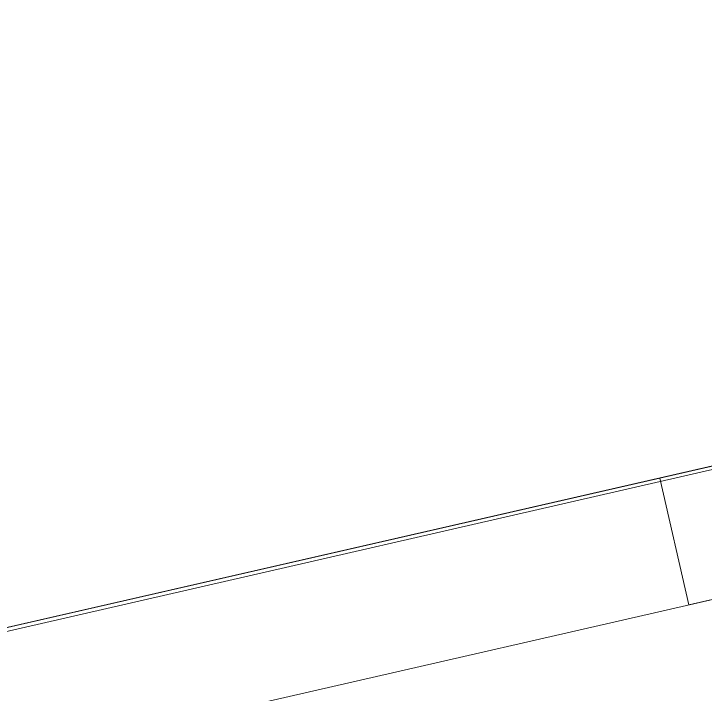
# Model space of a CAD drawing. Header units: millimetres. Extents: x 1667 to 847943, y 724 to 1832625.
# Drawn here: x 600235 to 601458, y 718638 to 719841 of the extents above; entities that cross this region are included whole.
import ezdxf

# ---------------------------------------------------------------- set-up
doc = ezdxf.new("R2010")
doc.units = ezdxf.units.MM
doc.linetypes.add('CENTER', pattern=[2, 1.25, -0.25, 0.25, -0.25])
for name, color, linetype, lineweight, true_color in [('2025_12_29_GF-SF BWP SET_MAIN BLOCK_SASANGIR RESORT$0$DECK_MOFA', 7, 'Continuous', 5, 0x5a5148), ('2026-02-28_GF-SF BWP SET_MAIN BLOCK_SASANGIR RESORT$0$2025_12_29_GF-SF BWP SET_MAIN BLOCK_SASANGIR RESORT$0$DECK_MOFA', 7, 'Continuous', 5, 0x5a5148), ('2026-02-28_GF-SF BWP SET_MAIN BLOCK_SASANGIR RESORT$0$DECK_MOFA', 7, 'Continuous', 5, 0x5a5148), ('DECK_MOFA', 7, 'Continuous', 5, 0x5a5148), ('HATCH_LIGHT_MOFA', 7, 'Continuous', 5, 0x5b5b5b)]:
    doc.layers.add(name, color=color, linetype=linetype, lineweight=lineweight, true_color=true_color)
for name, color, linetype, lineweight in [('BRICK WALL_MOFA', 22, 'Continuous', 20), ('DIMENSION_MOFA', 66, 'CENTER', 15), ('HATCH', 8, 'Continuous', 0)]:
    doc.layers.add(name, color=color, linetype=linetype, lineweight=lineweight)

# ---------------------------------------------------------------- blocks, each defined once
blk = doc.blocks.new('ff')
at = {"layer": 'HATCH_LIGHT_MOFA'}
h = blk.add_hatch(dxfattribs=at)
h.set_pattern_fill('GRASS', color=256, scale=5, angle=360)
h.set_pattern_definition([(90, (-746942.95, -566114.3), (-89.802561, 89.802561), [23.8125, -155.792622]), (45, (-746942.95, -566114.3), (-89.802561, 89.802561), [23.8125, -103.1875]), (135, (-746942.95, -566114.3), (-89.802561, -89.802561), [23.8125, -103.1875])])
h.paths.add_polyline_path([(-49.312, -104.464, -0.76116142), (2255.103, 14413.956), (14712.346, 14412.149), (14712.31, 14162.149), (2269.239, 14163.954, 0.77723109), (340.668, 0), (0, 0), (0, -91.751), (-41.032, -91.751, -0.00007464), (-43.1, -90.81)])
at = {"layer": '2025_12_29_GF-SF BWP SET_MAIN BLOCK_SASANGIR RESORT$0$DECK_MOFA'}
blk.add_lwpolyline([(1500.002, -7.67), (1499.566, 742.336, -0.41421356), (1949.298, 1192.591), (14259.423, 1199.739, -0.41421356), (14709.678, 750.006), (14710.114, 0), (1500.002, -7.67)], format="xyb", dxfattribs=at)
at = {"layer": '2026-02-28_GF-SF BWP SET_MAIN BLOCK_SASANGIR RESORT$0$2025_12_29_GF-SF BWP SET_MAIN BLOCK_SASANGIR RESORT$0$DECK_MOFA'}
blk.add_lwpolyline([(1500, 0), (1500, 750.006, -0.41421356), (1949.994, 1200), (14260.121, 1199.999, -0.41421356), (14710.114, 750.006), (14710.114, -0.001), (1500, 0)], format="xyb", dxfattribs=at)
at = {"layer": '2026-02-28_GF-SF BWP SET_MAIN BLOCK_SASANGIR RESORT$0$DECK_MOFA'}
blk.add_lwpolyline([(1500, -230), (5260, -230), (5260, 0), (1500, 0)], close=True, dxfattribs=at)
at = {"layer": 'DECK_MOFA'}
blk.add_lwpolyline([(1499.999, -230), (5259.999, -230), (5259.999, 0), (1499.999, 0)], close=True, dxfattribs=at)
blk = doc.blocks.new('zw$DA95')
at = {"layer": 'HATCH', "lineweight": 0}
h = blk.add_hatch(dxfattribs=at)
h.set_pattern_fill('HONEY', color=256, scale=50)
h.set_pattern_definition([(0, (578863.07, 599741.72), (238.125, 137.481532), [158.75, -317.5]), (120, (578863.07, 599741.72), (-238.125, 137.481533), [158.75, -317.5]), (60, (578863.07, 599741.72), (5e-07, 274.963065), [-317.5, 158.75])])
h.paths.add_polyline_path([(-36963.99, -8326.66, -0.775075), (-38247.29, 7261.16), (-26079.48, 10047.14, -0.277348), (-19181.71, 7781.05, 0.1018777), (-17129.81, 6203.44), (-16999.4, 5633.89, -0.1153452), (-19533.66, 7477.14, 0.277335), (-25976.02, 9593.79), (-38118.38, 6813.64, 0.7612356), (-37121.15, -7824.06), (-37028.73, -8043.89)])
at = {"layer": 'BRICK WALL_MOFA'}
blk.add_lwpolyline([(-32559.31, -6685.45), (-32507.97, -6909.64), (-31923.11, -6775.73), (-31974.44, -6551.53)], close=True, dxfattribs=at)

msp = doc.modelspace()

# ---------------------------------------------------------------- block references
at = {"layer": 'DIMENSION_MOFA', "rotation": 12.89632932256583}
msp.add_blockref('ff', (596835.137, 717980.215), dxfattribs=at)

# ---------------------------------------------------------------- next in the draw order: block references
msp.add_blockref('zw$DA95', (633936.771, 725705.715))

doc.saveas('drawing.dxf')
